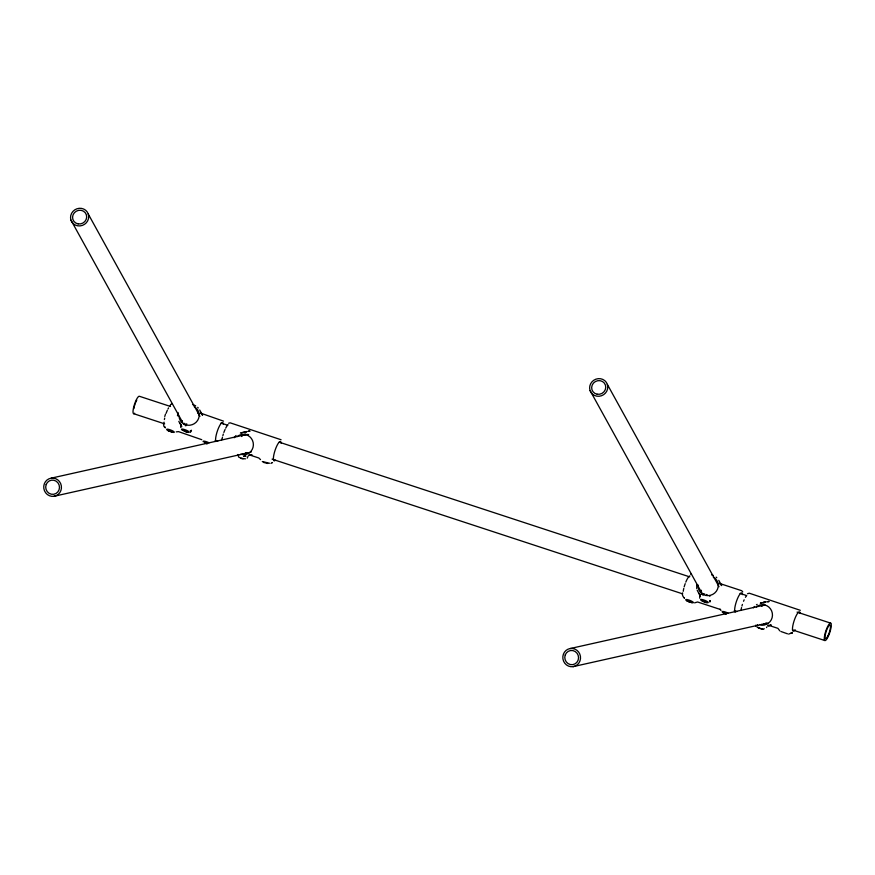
<?xml version="1.0" encoding="UTF-8"?>
<svg xmlns="http://www.w3.org/2000/svg" width="875" height="875" viewBox="0 0 875 875"><rect width="100%" height="100%" fill="white"/><g stroke="black" fill="none" stroke-linecap="round" stroke-linejoin="round"><path stroke-width="1.31" d="M177.472 415.8L178.073 412.486M696.719 584.522L696.752 588.645M682.631 592.856C681.286 595.361 684.961 598.948 684.239 597.734L684.458 598.172M701.323 590.253L701.619 594.18M221.528 440.18L221.692 439.217M247.198 458.15L248.15 456.061M755.945 625.067L755.748 626.172M164.762 416.478L165.441 414.269M180.742 427.503L180.742 424.681L181.278 425.819L180.228 423.084M699.694 598.194L699.825 595.033L700.131 595.58M709.866 602.044L710.347 600.895L709.538 601.212M766.544 627.572L766.817 626.948M234.139 437.762L236.042 435.498M753.441 607.775L754.513 606.452M190.389 432.403L191.275 430.533L190.455 430.861L191.472 430.347L190.334 430.872M241.609 436.516L242.408 435.75M271.02 463.422L272.081 462.678M694.597 602.842L697.594 601.989L720.508 609.514L719.906 609.284L721 610.378M170.45 404.545L172.364 403.856M747.502 593.742L749.284 593.206L800.297 610.312M761.491 606.112L764.378 604.297M228.616 423.227L230.212 422.844L281.061 439.742M243.272 435.083L245.306 433.934M756.448 604.811L757.17 604.373M791.153 633.041L791.842 632.887L788.637 634.102M176.225 431.878L178.511 431.627L201.775 439.688M767.758 626.008L771.236 625.111L768.414 625.745M763.711 602.558L766.041 601.902L760.298 603.181L765.45 602.033M245.656 431.856L246.958 431.539L240.406 433.038M272.289 462.634L272.486 462.602M251.781 454.847L249.277 455.405L251.781 454.847L250.567 454.934M241.216 432.83L246.378 431.681M245.973 434.569L51.22 478.155M53.966 496.3A9.177 8.848 77.4 0 0 59.489 481.589A9.177 8.848 77.4 0 0 44.319 483.798A9.177 8.848 77.4 0 0 53.966 496.3L248.73 452.725A9.177 8.848 77.4 0 0 251.256 451.938M267.761 463.477L263.375 462.372M570.292 648.517L765.056 604.931A9.177 8.848 77.4 0 0 762.53 605.719M767.802 623.077L573.048 666.663A9.177 8.848 77.4 0 1 563.402 654.161A9.177 8.848 77.4 0 1 578.561 651.941A9.177 8.848 77.4 0 1 573.048 666.663M758.997 627.922L758.384 628.053L762.77 629.158M690.659 574.219L691.447 574.219M770.864 625.198L770.12 625.286M243.808 456.302L246.028 456.094L243.633 456.334M238.372 456.345C237.606 457.483 243.589 458.795 245.438 458.85M765.68 623.383L766.084 622.956M792.236 632.997L791.416 632.931L792.094 632.997M246.531 454.048L243.02 454.256A3.817 1.805 10.8 0 1 242.244 454.092M765.603 624.411L762.103 624.619A3.817 1.805 10.8 0 1 761.327 624.444M765.166 624.356L763.941 624.127M206.314 442.75L204.608 442.455L207.025 444.03M725.397 613.112L723.691 612.806L726.097 614.381M787.5 633.817L780.916 631.488M245.306 452.823L247.253 452.791M244.869 453.764L245.525 453.906M240.888 458.391L243.075 458.938M192.588 404.545L195.705 405.825M711.67 574.897L713.278 575.433M200.627 413.131L223.508 421.138M719.108 583.297L741.716 590.713L742.744 591.861M170.516 406.481L139.442 396.287A9.177 2.122 -71.8 0 0 133.995 405.945A9.177 2.122 -71.8 0 0 134.695 413.23M221.003 423.052L227.478 425.173M279.256 442.17L689.609 576.844M740.097 593.414L746.572 595.536M797.059 612.106L830.714 623.153A9.177 2.122 -71.8 0 1 827.958 637.044A9.177 2.122 -71.8 0 1 824.655 635.327A9.177 2.122 -71.8 0 1 830.714 623.153M133.58 413.667L164.642 423.861M215.13 440.431L217.722 441.273M272.092 459.123L682.445 593.797M734.223 610.794L736.816 611.636M792.477 629.912L824.841 640.533M248.938 454.748L258.836 457.997L260.52 459.605M768.009 625.1L777.919 628.348L779.811 630.842M262.292 461.541L269.577 463.247M719.808 583.691L720.595 584.237M165.386 427.809L163.953 426.442L163.472 424.058M757.236 625.122L758.078 625.625L757.455 625.198M237.923 454.497L238.689 455.055M165.123 427.35L164.533 427.011L165.211 427.514M764.225 628.688C764.302 630.066 758.505 627.933 756.952 626.981M201.009 413.503L202.595 415.242L199.686 409.981M716.144 577.15L716.767 577.708M720.42 584.084L721.667 585.594L718.769 580.333M197.684 407.345L198.264 407.947M181.606 426.027L180.928 424.944M700.405 595.984L699.923 595.219M607.348 384.409A9.177 8.728 -28.9 0 1 596.783 396.167A9.177 8.728 -28.9 0 1 591.981 381.806A9.177 8.728 -28.9 0 1 607.348 384.409L719.031 586.72M88.266 214.058A9.177 8.728 -28.9 0 1 77.7 225.816A9.177 8.728 -28.9 0 1 72.909 211.444A9.177 8.728 -28.9 0 1 88.266 214.058L199.948 416.369M182.667 422.472L70.984 220.161M700.241 596.017L697.2 590.242M178.806 421.389L181.759 426.727M590.056 390.513L701.75 592.823A9.177 8.728 -28.9 0 0 702.953 595.142M700.066 595.591L700.35 596.17L699.705 594.639M699.311 593.447L699.65 594.541M182.262 422.428L182.186 420.744M133.93 408.581A7.142 1.652 -71.8 0 1 134.291 406.722M134.553 405.727A7.142 1.652 -71.8 0 1 135.198 403.692M135.57 402.719A7.142 1.652 -71.8 0 1 136.773 400.159M741.048 610.422A10.194 2.363 -71.8 0 1 741.552 607.578M741.945 606.014A10.194 2.363 -71.8 0 1 742.416 604.406M743.531 601.267A10.194 2.363 -71.8 0 1 744.155 599.812M745.434 597.33A10.194 2.363 -71.8 0 1 746.648 595.634M756.317 606.933A10.194 9.833 77.4 0 1 772.275 613.003A10.194 9.833 77.4 0 1 759.741 624.542M795.123 629.77A10.194 2.363 -71.8 0 1 792.531 627.747A10.194 2.363 -71.8 0 1 796.545 614.994A10.194 2.363 -71.8 0 1 800.231 613.506M687.378 601.103A4.08 0.831 21 0 1 686.394 599.506A4.08 0.831 21 0 1 691.698 601.212A4.08 0.831 21 0 1 692.683 602.82M692.016 602.744A4.08 0.831 21 0 1 691.184 602.569M689.237 601.945A4.08 0.831 21 0 1 688.264 601.541M683.244 591.303A10.194 2.363 -71.8 0 1 683.78 588.427M684.173 586.862A10.194 2.363 -71.8 0 1 685.202 583.658M685.792 582.127A10.194 2.363 -71.8 0 1 688.898 576.592M689.434 576.133A10.194 2.363 -71.8 0 1 689.905 575.936M713.322 577.161A10.194 9.702 -28.9 0 1 717.511 589.203A10.194 9.702 -28.9 0 1 705.644 595.416A10.194 9.702 -28.9 0 1 698.195 585.069M735.263 612.194A10.194 2.363 -71.8 0 1 737.319 599.036A10.194 2.363 -71.8 0 1 742.427 594.639M723.078 612.642A4.08 0.831 21 0 1 723.144 611.483A4.08 0.831 21 0 1 728.153 613.178M702.253 601.016A4.08 0.831 21 0 1 701.684 599.452A4.08 0.831 21 0 1 707.525 601.694A4.08 0.831 21 0 1 706.059 602.481M704.112 601.858A4.08 0.831 21 0 1 703.139 601.453M703.019 594.519A4.08 0.831 21 0 1 703.041 593.852M703.467 593.83A4.08 0.831 21 0 1 704.736 594.027M706.377 594.519A4.08 0.831 21 0 1 707.23 594.847M709.691 596.116A4.08 0.831 21 0 1 709.92 596.291M167.552 430.325A4.08 0.831 21 0 1 167.738 429.188A4.08 0.831 21 0 1 172.889 431.003A4.08 0.831 21 0 1 173.611 432.458M172.102 432.217A4.08 0.831 21 0 1 171.161 431.933M169.192 431.178A4.08 0.831 21 0 1 168.295 430.752M164.052 423.205A10.194 2.363 -71.8 0 1 164.062 422.166M164.391 419.562A10.194 2.363 -71.8 0 1 164.697 418.075M166.119 413.306A10.194 2.363 -71.8 0 1 167.333 410.32M167.978 409.019A10.194 2.363 -71.8 0 1 168.612 407.881M169.827 406.241A10.194 2.363 -71.8 0 1 170.352 405.781M194.25 406.798A10.194 9.702 -28.9 0 1 194.338 423.653A10.194 9.702 -28.9 0 1 179.058 416.336M215.884 441.514A10.194 2.363 -71.8 0 1 218.553 427.941A10.194 2.363 -71.8 0 1 223.344 424.277M203.459 441.886A4.08 0.831 21 0 1 204.422 441.186A4.08 0.831 21 0 1 209.07 442.827M182.427 430.238A4.08 0.831 21 0 1 182.613 429.089A4.08 0.831 21 0 1 187.764 430.916A4.08 0.831 21 0 1 188.486 432.37M186.977 432.119A4.08 0.831 21 0 1 186.036 431.845M185.905 425.797A3.817 0.591 16 0 1 185.227 425.545M184.352 424.484A4.08 0.831 21 0 1 184.122 424.32M183.706 423.894A4.08 0.831 21 0 1 183.816 423.533M183.969 423.489A4.08 0.831 21 0 1 184.964 423.533M186.452 423.894A4.08 0.831 21 0 1 186.878 424.025M243.447 435.356A9.177 8.848 77.4 0 1 248.631 434.602M222.173 438.703A10.194 2.363 -71.8 0 1 222.469 437.216M222.862 435.652A10.194 2.363 -71.8 0 1 223.333 434.055M223.869 432.458A10.194 2.363 -71.8 0 1 225.083 429.45M225.717 428.127A10.194 2.363 -71.8 0 1 228.113 424.791M237.234 436.581A10.194 9.833 77.4 0 1 253.192 442.641A10.194 9.833 77.4 0 1 240.669 454.191M275.45 460.152A10.194 2.363 -71.8 0 1 275.122 450.166A10.194 2.363 -71.8 0 1 281.148 443.155M197.892 413.077A9.177 8.728 -28.9 0 1 199.445 415.177M710.347 600.895L709.767 601.191L710.347 600.917M764.291 602.361L763.569 602.602L764.291 602.361M168.853 430.522L168.044 430.708L172.408 432.152L168.853 430.522M687.925 600.873L687.116 601.059L691.48 602.503L687.925 600.873M249.123 431.222L248.03 431.331L250.042 431.145L249.123 431.222M768.206 601.573L767.113 601.683L769.125 601.497L768.206 601.573M184.745 430.697L183.039 430.402L187.152 432.272L184.745 430.697M703.817 601.059L702.111 600.753L706.234 602.634L703.817 601.059M827.925 635.884A7.142 1.652 -71.8 0 0 830.058 625.078A7.142 1.652 -71.8 0 0 825.344 634.55A7.142 1.652 -71.8 0 0 827.925 635.884M565.239 654.916A7.142 6.88 77.4 0 0 572.742 664.639A7.142 6.88 77.4 0 0 577.03 653.198A7.142 6.88 77.4 0 0 565.239 654.916M597.209 394.231A7.142 6.792 -28.9 0 0 605.423 385.087A7.142 6.792 -28.9 0 0 593.48 383.064A7.142 6.792 -28.9 0 0 597.209 394.231M46.156 484.564A7.142 6.88 77.4 0 0 53.659 494.288A7.142 6.88 77.4 0 0 57.958 482.836A7.142 6.88 77.4 0 0 46.156 484.564M78.127 223.88A7.142 6.792 -28.9 0 0 86.352 214.736A7.142 6.792 -28.9 0 0 74.397 212.702A7.142 6.792 -28.9 0 0 78.127 223.88"/></g></svg>
